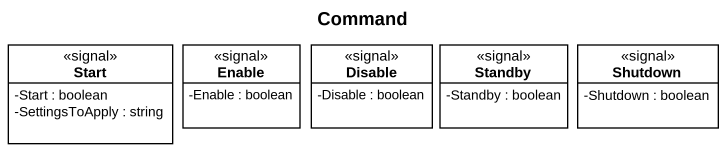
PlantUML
@startuml
title Command
hide circle
hide empty members
skinparam classAttributeIconSize 0
class "Start" as Start_ <<signal>> {
  -Start : boolean
  -SettingsToApply : string
}
class Enable <<signal>> {
  -Enable : boolean
}
class Disable <<signal>> {
  -Disable : boolean
}
class Standby <<signal>> {
  -Standby : boolean
}
class Shutdown <<signal>> {
  -Shutdown : boolean
}
@enduml
